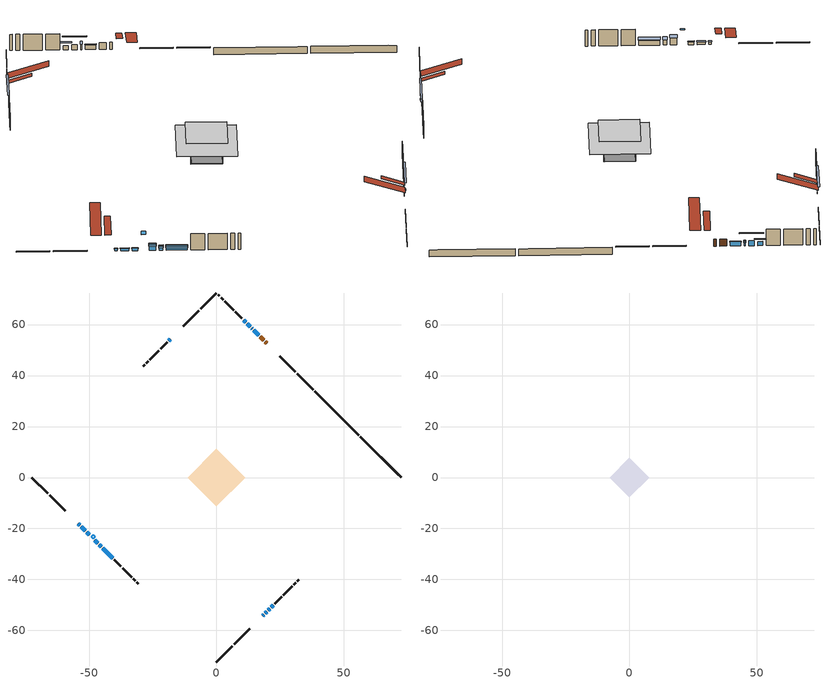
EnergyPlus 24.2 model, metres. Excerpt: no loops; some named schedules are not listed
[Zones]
conditioned space
 floor outside (Floor1 construction): -2.39,0 0,2.39 2.39,0 0,-2.39 z0.61
 floor adiabatic (AdiabaticFloorConstruction): -11.27,0 0,11.27 11.27,0 0,-11.27 z3.05
 floor foundation (Slab1 construction): -5.69,0 0,5.69 5.69,0 0,-5.69 z-1.52
 floor foundation (Slab1 construction 1): -5.92,0 0,5.92 5.92,0 0,-5.92 z-1.52
 wall outside (RimJoist1 construction): 0,-72.37 6.22,-66.15 / -72.37,0 -66.15,-6.22 / 0,72.37 -6.22,66.15 / 37.87,34.5 31.64,40.73 z0.61:0.91
 wall outside (RimJoist2 construction): 6.88,-65.49 13.1,-59.27 / -65.49,-6.88 -59.27,-13.1 / -6.88,65.49 -13.1,59.27 / 30.99,41.38 24.76,47.61 z0.61:0.91
 wall outside (AdiabaticWallConstruction 1): 19.67,52.71 19.21,53.16 / 18.56,53.82 17.26,55.12 z0.61:2.64
 wall outside (AdiabaticWallConstruction): 18.2,-54.17 18.46,-53.91 / 16.6,55.77 14.69,57.68 / 11.5,60.87 10.6,61.77 z0.61:1.83; 19.12,-53.25 19.64,-52.73 z0.61:1.35; -54.17,-18.2 -53.72,-18.65 z0.61:1.25; -53.06,-19.31 -51.55,-20.82 / -50.9,-21.47 -49.87,-22.5 z0.61:1.3; 14.04,58.33 13.86,58.52 / 13.2,59.17 12.16,60.21 z0.61:2.11; 20.3,-52.08 20.8,-51.57 / -18.2,54.17 -18.71,53.67 z0.61:0.92; 21.46,-50.92 22.27,-50.11 z0.61:2.21; -47.72,-24.65 -46.56,-25.82 z0.61:2.64; -45.9,-26.47 -45.25,-27.12 / -44.6,-27.78 -40.72,-31.66 z0.61:2.06
 wall outside (Wall1 construction): 22.92,-49.45 25.52,-46.85 / -40.06,-32.31 -37.46,-34.91 / -19.36,53.01 -21.96,50.41 / 9.95,62.43 7.35,65.02 z0.61:5.49
 wall outside (Wall2 construction): 26.18,-46.2 29.65,-42.73 / -36.81,-35.57 -33.34,-39.04 / -22.62,49.76 -26.09,46.29 / 6.69,65.68 3.22,69.15 z0.61:5.49
 wall outside (Wall3 construction): 30.3,-42.07 31.04,-41.33 / -32.68,-39.69 -31.94,-40.43 / -26.74,45.63 -27.48,44.89 / 2.57,69.81 1.82,70.55 z0.61:5.49
 wall outside (Wall4 construction): 31.7,-40.67 32.21,-40.16 / -31.28,-41.09 -30.77,-41.6 / -28.14,44.23 -28.65,43.72 / 1.17,71.2 0.66,71.72 z0.61:5.49
 wall foundation (FoundationWall1 construction): 56.42,15.95,-1.52 56.42,15.95,0.61 70.78,1.59,0.61 70.78,1.59,0.51 72.37,0,0.51 72.37,0,-1.52
 wall foundation (FoundationWall2 construction): 38.52,33.85,-1.52 38.52,33.85,0.61 54.04,18.33,0.61 54.04,18.33,0.52 55.77,16.61,0.52 55.77,16.61,-1.52
 window (WindowConstruction 11): 18.2,-54.17 18.46,-53.91 z0.61:1.83
 window (WindowConstruction 6): 16.6,55.77 14.69,57.68 z0.61:1.83
 window (WindowConstruction 7): 19.12,-53.25 19.64,-52.73 z0.61:1.35
 window (WindowConstruction 8): -54.17,-18.2 -53.72,-18.65 z0.61:1.24
 window (WindowConstruction 9): -53.06,-19.31 -51.55,-20.82 z0.61:1.3
 window (WindowConstruction 10): -50.9,-21.47 -49.87,-22.5 z0.61:1.3
 window (WindowConstruction 12): 14.04,58.33 13.86,58.52 z0.61:2.11
 window (WindowConstruction): 13.2,59.17 12.16,60.21 z0.61:2.11
 window (WindowConstruction 13): 20.3,-52.07 20.8,-51.57 z0.61:0.91
 window (WindowConstruction 14): -18.2,54.17 -18.7,53.67 z0.61:0.91
 window (WindowConstruction 1): 21.46,-50.92 22.26,-50.11 z0.61:2.21
 window (WindowConstruction 2): -47.72,-24.65 -46.56,-25.82 z0.61:2.64
 window (WindowConstruction 3): -45.9,-26.47 -45.25,-27.12 z0.61:2.06
 window (WindowConstruction 4): -44.6,-27.78 -40.72,-31.66 z0.61:2.06
 window (WindowConstruction 5): 11.5,60.87 10.6,61.77 z0.61:1.83
 door (Door): 19.66,52.71 19.21,53.16 z0.61:2.64
 door (Door 1): 18.56,53.82 17.26,55.12 z0.61:2.64
 ceiling adiabatic (AdiabaticFloorConstruction): 0,-11.27 11.27,0 0,11.27 -11.27,0 z3.05
 roof outside (Roof2 construction): 17.55,-54.83,5.49 13.19,-50.47,7.54 12.05,-51.62,7.54 16.4,-55.97,5.49; -54.83,-17.55,5.49 -50.47,-13.19,7.54 -51.62,-12.05,7.54 -55.97,-16.4,5.49; -17.55,54.83,5.49 -13.19,50.47,7.54 -12.05,51.62,7.54 -16.4,55.97,5.49; 20.32,52.05,5.49 15.97,47.7,7.54 17.12,46.55,7.54 21.47,50.9,5.49
 roof outside (AdiabaticRoofConstruction): -48.38,-23.99,5.49 -47.59,-23.2,5.86 -48.42,-22.36,5.86 -49.22,-23.16,5.49
 skylight (SkylightConstruction): -48.38,-23.99,5.49 -47.59,-23.2,5.86 -48.42,-22.36,5.86 -49.22,-23.16,5.49
attic - vented
 floor to conditioned space (Floor2 construction Reversed): -7.72,0 0,7.72 7.72,0 0,-7.72 z5.49
 roof outside (Roof1 construction): 15.74,-56.63,5.49 8.22,-49.11,9.03 6.24,-51.09,9.03 13.76,-58.61,5.49; -56.63,-15.74,5.49 -49.11,-8.22,9.03 -51.09,-6.24,9.03 -58.61,-13.76,5.49; -15.74,56.63,5.49 -8.22,49.11,9.03 -6.24,51.09,9.03 -13.76,58.61,5.49; 22.13,50.25,5.49 14.61,42.73,9.03 16.59,40.75,9.03 24.11,48.27,5.49
shading: 14.59,57.78 16.71,55.67 17.01,55.97 14.89,58.09 z1.98; 19.75,-52.63 19.01,-53.36 19.32,-53.66 20.05,-52.93 z1.5; -53.62,-18.76 -54.28,-18.1 -54.58,-18.4 -53.92,-19.06 z1.39; -51.45,-20.92 -53.17,-19.2 -53.47,-19.51 -51.75,-21.23 z1.45; -49.77,-22.6 -51,-21.37 -51.31,-21.67 -50.07,-22.91 z1.45; 13.75,58.62 14.14,58.23 15.11,59.2 14.72,59.59 z2.26; 10.43,61.94 14.93,57.45 15.23,57.75 10.74,62.24 z4.55; 24.25,-48.12 16.85,-55.53 17.15,-55.83 24.55,-48.43 z5.79; -22.16,50.22 -14.75,57.62 -15.06,57.92 -22.46,50.52 z5.79; 23.99,-48.38 19.73,-52.64 20.03,-52.95 24.3,-48.68 z4.65; -46.45,-25.92 -47.83,-24.54 -48.91,-25.62 -47.53,-27 z2.79; -45.15,-27.22 -46,-26.37 -47.08,-27.44 -46.22,-28.3 z2.21; -40.61,-31.76 -44.7,-27.67 -45.78,-28.75 -41.69,-32.84 z2.21; 9.96,62.41 12.15,60.23 12.45,60.53 10.26,62.72 z2.74
[Building]
Building 1: Terrain=Suburbs
[Site:Location]
Toronto City Centre_ON: Latitude {deg}=43.63; Longitude {deg}=-79.39; Time Zone {hr}=-5; Elevation {m}=77; Keep Site Location Information=Yes
[Site:GroundTemperature:Shallow]
5.01852, 3.26908, 3.12898, 3.95918, 7.29196, 10.6092, 13.4851, 15.3069, 15.4617, 13.9799, 11.1774, 7.9619
[Site:WaterMainsTemperature]
Calculation Method=Schedule; Temperature Schedule=mains temperature schedule
[Material] Roughness=Rough; Thermal Absorptance=0.9
Name | Thickness {m} | Conductivity {W/m-K} | Density {kg/m3} | Specific Heat {J/kg-K} | Solar Absorptance | Visible Absorptance
asphalt or fiberglass shingles | 0.00635 | 0.162714 | 1121.4 | 1465.45 | 0.4 | 0.4
asphalt or fiberglass shingles 1 | 0.00635 | 0.162714 | 1121.4 | 1465.45 | 0.7 | 0.7
ceiling loosefill ins | 0.338667 | 0.0480833 | 16.02 | 1046.75 | 0.7 | 0.7
ceiling stud and cavity | 0.1397 | 0.216176 | 65.682 | 1177.47 | 0.7 | 0.7
concrete 4.0 in. | 0.1016 | 1.803125 | 2242.8 | 837.4 | 0.7 | 0.7
concrete 8.0 in. | 0.2032 | 1.803125 | 2242.8 | 837.4 | 0.7 | 0.7
door material | 0.04445 | 0.053851 | 512.64 | 1214.23 | 0.7 | 0.7
exterior vertical ins | 0.0451399 | 0.029427 | 32.04 | 1214.23 | 0.7 | 0.7
exterior vertical ins 1 | 0.00139739 | 0.029427 | 32.04 | 1214.23 | 0.7 | 0.7
floor covering | 0.0127 | 0.0433444 | 54.468 | 1339.84 | 0.6 | 0.6
floor rigid ins; rim joist rigid ins | 0.051816 | 0.029427 | 32.04 | 1214.23 | 0.7 | 0.7
floor rigid ins 1; roof rigid ins 1; wall rigid ins | 0.512978 | 0.029427 | 32.04 | 1214.23 | 0.7 | 0.7
floor stud and cavity | 0.1397 | 0.2272 | 92.3553 | 1139.71 | 0.7 | 0.7
floor stud and cavity 1 | 0.1397 | 1.75129 | 37.0049 | 1207.88 | 0.7 | 0.7
furniture material conditioned space 1 | 0.1524 | 0.115458 | 640.8 | 1214.23 | 0.6 | 0.6
gypsum board | 0.0127 | 0.160291 | 801 | 837.4 | 0.6 | 0.6
gypsum board 1 | 0.0127 | 0.160291 | 801 | 837.4 | 0.7 | 0.7
osb sheathing 0.5 in. | 0.0127 | 0.115458 | 512.64 | 1214.23 | 0.7 | 0.7
osb sheathing 0.75 in. | 0.01905 | 0.115458 | 512.64 | 1214.23 | 0.7 | 0.7
osb sheathing 2.0 in. | 0.0508 | 0.115458 | 512.64 | 1214.23 | 0.7 | 0.7
rim joist stud and cavity | 0.0508 | 0.0379815 | 125.044 | 1163.47 | 0.6 | 0.6
rim joist stud and cavity 1 | 0.0508 | 0.305033 | 125.044 | 1163.47 | 0.6 | 0.6
roof rigid ins | 0.103632 | 0.029427 | 32.04 | 1214.23 | 0.7 | 0.7
roof stud and cavity | 0.2032 | 0.254306 | 78.34581 | 1123.46 | 0.7 | 0.7
roof stud and cavity 1 | 0.18415 | 1.78685 | 37.0049 | 1207.88 | 0.6 | 0.6
wall stud and cavity | 0.1397 | 0.0820459 | 139.0536 | 1170.24 | 0.7 | 0.7
wall stud and cavity 1 | 0.1397 | 0.085864 | 139.0536 | 1170.24 | 0.7 | 0.7
wall stud and cavity 2 | 0.1397 | 0.159101 | 139.0536 | 1170.24 | 0.7 | 0.7
wall stud and cavity 3 | 0.0889 | 0.380278 | 52.3479 | 1209.89 | 0.7 | 0.7
wall stud and cavity 4 | 0.0889 | 0.391764 | 83.0341 | 1211.67 | 0.7 | 0.7
wood siding | 0.0254 | 0.102417 | 544.68 | 1172.36 | 0.4 | 0.4
wood siding 1; wood siding 2; wood siding 3 | 0.0254 | 0.102417 | 544.68 | 1172.36 | 0.7 | 0.7
[WindowMaterial:SimpleGlazingSystem]
Name | U-Factor {W/m2-K} | Solar Heat Gain Coefficient
SkylightMaterial | 8.11328 | 0.8216
WindowMaterial | 2.10086 | 0.59
WindowMaterial 1 | 2.91168 | 0.67
WindowMaterial 10 | 2.36829 | 0.49
WindowMaterial 11 | 4.701384 | 0.64
WindowMaterial 12 | 7.07706 | 0.43
WindowMaterial 13 | 6.76136 | 0.45
WindowMaterial 2 | 2.234293 | 0.55
WindowMaterial 3 | 2.450057 | 0.46
WindowMaterial 4 | 1.96118 | 0.65
WindowMaterial 5 | 2.15934 | 0.57
WindowMaterial 6 | 2.14969 | 0.57
WindowMaterial 7 | 5.50596 | 0.55
WindowMaterial 8 | 2.64027 | 0.39
WindowMaterial 9 | 2.44154 | 0.46
[Construction]
AdiabaticFloorConstruction: floor stud and cavity 1, floor rigid ins 1, osb sheathing 0.75 in., floor covering
AdiabaticRoofConstruction: asphalt or fiberglass shingles 1, roof rigid ins 1, osb sheathing 0.75 in., roof stud and cavity 1
AdiabaticWallConstruction: wood siding 2, wall rigid ins, wall stud and cavity 3, gypsum board
AdiabaticWallConstruction 1: wood siding 3, wall rigid ins, wall stud and cavity 3, gypsum board
Door; Door 1: door material
Floor1 construction: floor stud and cavity, floor rigid ins, osb sheathing 0.75 in., floor covering
Floor2 construction Reversed: gypsum board, ceiling stud and cavity, ceiling loosefill ins
FoundationWall1 construction; FoundationWall2 construction: concrete 8.0 in., gypsum board 1
furniture construction conditioned space 1: furniture material conditioned space 1
PartitionWallConstruction: gypsum board, wall stud and cavity 4, gypsum board
RimJoist1 construction: wood siding 1, osb sheathing 2.0 in., rim joist stud and cavity
RimJoist2 construction: wood siding 1, rim joist rigid ins, osb sheathing 2.0 in., rim joist stud and cavity 1
Roof1 construction: asphalt or fiberglass shingles
Roof2 construction: asphalt or fiberglass shingles, roof rigid ins, osb sheathing 0.75 in., roof stud and cavity, gypsum board
SkylightConstruction: SkylightMaterial
Slab1 construction; Slab1 construction 1: concrete 4.0 in.
Wall1 construction; Wall2 construction: wood siding, osb sheathing 0.5 in., wall stud and cavity, gypsum board
Wall3 construction: wood siding, osb sheathing 0.5 in., wall stud and cavity 1, gypsum board
Wall4 construction: wood siding, osb sheathing 0.5 in., wall stud and cavity 2, gypsum board
WindowConstruction: WindowMaterial
WindowConstruction 1: WindowMaterial 1
WindowConstruction 10: WindowMaterial 10
WindowConstruction 11: WindowMaterial 11
WindowConstruction 12: WindowMaterial 12
WindowConstruction 13; WindowConstruction 14: WindowMaterial 13
WindowConstruction 2: WindowMaterial 2
WindowConstruction 3: WindowMaterial 3
WindowConstruction 4: WindowMaterial 4
WindowConstruction 5: WindowMaterial 5
WindowConstruction 6: WindowMaterial 6
WindowConstruction 7: WindowMaterial 7
WindowConstruction 8: WindowMaterial 8
WindowConstruction 9: WindowMaterial 9
[Zone] Multiplier=1; Part of Total Floor Area=Yes
Name | Volume {m3}
attic - vented | 68.5817
conditioned space | 960.2
[Space]
Name | Zone | Volume {m3}
attic - vented 1 | attic - vented | 68.5817
conditioned space 1 | conditioned space | 960.2
[ZoneInfiltration:EffectiveLeakageArea]
infil attic - vented 1: Zone or Space=attic - vented 1; Schedule=Always On Discrete; Effective Air Leakage Area {cm2}=5018.53; Stack Coefficient=0.000246481; Wind Coefficient=1.06075e-05
[ZoneMixing]
whole house fan mix: Zone or Space=attic - vented; Schedule=Always On Continuous; Design Flow Rate Calculation Method=Flow/Zone; Design Flow Rate {m3/s}=0; Source Zone or Space=conditioned space
[SurfaceProperty:ExposedFoundationPerimeter] Exposed Perimeter Calculation Method=TotalExposedPerimeter
Name | Total Exposed Perimeter {m}
Slab1 | 22.555
Slab1 1 | 24.384
[InternalMass] Zone or ZoneList=conditioned space; Space or SpaceList=conditioned space 1
Name | Construction | Surface Area {m2}
furniture mass conditioned space 1 | furniture construction conditioned space 1 | 160.152
partition wall mass | PartitionWallConstruction | 400.38
[Lights]
interior lighting: Zone or ZoneList or Space or SpaceList=conditioned space 1; Schedule=interior lighting schedule; Design Level Calculation Method=LightingLevel; Lighting Level {W}=343.2; Return Air Fraction=0; Fraction Radiant=0.6; Fraction Visible=0.2; Fraction Replaceable=1
[People]
occupants: Zone or ZoneList or Space or SpaceList=conditioned space 1; Number of People Schedule=occupants schedule; Number of People Calculation Method=People; Number of People=3; Fraction Radiant=0.314171; Sensible Heat Fraction=0.56303; Activity Level Schedule=occupants activity schedule; Carbon Dioxide Generation Rate {m3/s-W}=0; Enable ASHRAE 55 Comfort Warnings=No; Mean Radiant Temperature Calculation Type=EnclosureAveraged
[ElectricEquipment] Zone or ZoneList or Space or SpaceList=conditioned space 1; Design Level Calculation Method=EquipmentLevel
Name | Schedule | Design Level {W} | Fraction Latent | Fraction Radiant | Fraction Lost
clothes dryer | clothes dryer schedule | 140.772 | 0.015 | 0.081 | 0.85
clothes washer | clothes washer schedule | 32.1985 | 0.03 | 0.162 | 0.7
cooking range | cooking range schedule | 215.147 | 0.08 | 0.432 | 0.2
dishwasher | dishwasher schedule | 66.8632 | 0.3 | 0.18 | 0.4
fridge | fridge schedule | 72.9452 | 0 | 0.6 | 0
mech vent bath fan 0 | mech vent bath fan 0 schedule | 50.2 | 0 | 0 | 1
mech vent bath fan 1 | mech vent bath fan 1 schedule | 50.2 | 0 | 0 | 1
mech vent house fan | mech vent house fan schedule | 0 | 0 | 0 | 1
mech vent house fan cfis | mech vent house fan cfis schedule | 0 | 0 | 0 | 0
mech vent range fan 0 | mech vent range fan 0 schedule | 57 | 0 | 0 | 1
misc plug loads | misc plug loads schedule | 494.7 | 0.045 | 0.513 | 0.1
whole house fan | Always On Discrete | 0 | 0 | 0 | 1
[OtherEquipment] Zone or ZoneList or Space or SpaceList=conditioned space 1; Design Level Calculation Method=EquipmentLevel
Name | Fuel Type | Schedule | Design Level {W} | Fraction Latent | Fraction Radiant | Fraction Lost
clothes dryer 1 | Electricity | clothes dryer schedule | 0 | 0.015 | 0.081 | 0.85
cooking range 1 | Electricity | cooking range schedule | 0 | 0.08 | 0.432 | 0.2
general water use latent | None | general water use schedule | 62.594 | 1 | 0 | 0
general water use sensible | None | general water use schedule | -61.6891 | 0 | 0.6 | 0
mech vent house fan latent load | None | Always On Discrete | 0 | 1 | 0 | 0
mech vent house fan sensible load | None | Always On Discrete | 0 | 0 | 0 | 0
water heater energy adjustment1 | NaturalGas | Always On Discrete | 0.01 | 0 | 0 | 1
[ZoneInfiltration:DesignFlowRate] Zone or ZoneList or Space or SpaceList=conditioned space 1; Schedule=Always On Discrete; Design Flow Rate Calculation Method=Flow/Zone; Design Flow Rate {m3/s}=0
infil flow; natural vent flow; whole house fan flow
[Foundation:Kiva] Initial Indoor Air Temperature {C}=18; Wall Height Above Grade {m}=0.609996; Wall Depth Below Slab {m}=0.2032; Custom Block Depth 1 {m}=2.13; Custom Block X Position 1 {m}=0.2159; Custom Block Z Position 1 {m}=0
Name | Custom Block Material Name 1
Foundation Kiva 1 | exterior vertical ins
Foundation Kiva 2 | exterior vertical ins 1
[Foundation:Kiva:Settings]
Soil Conductivity {W/m-K}=0.849921; Soil Density {kg/m3}=1842.3; Soil Specific Heat {J/kg-K}=418.7; Ground Solar Absorptivity=0.9; Ground Thermal Absorptivity=0.9; Ground Surface Roughness {m}=0.03; Far-Field Width {m}=40; Deep-Ground Boundary Condition=ZeroFlux; Deep-Ground Depth {m}=40; Minimum Cell Dimension {m}=0.2; Maximum Cell Growth Coefficient=3; Simulation Timestep=Timestep
[Exterior:Lights]
exterior lighting: Schedule=exterior lighting schedule; Design Level {W}=75.6
[Schedule:Constant]
Name | Hourly Value
Always On Continuous; mech vent house fan schedule; mech vent house fan cfis schedule; Always On Discrete | 1
occupants activity schedule | 117.228
fridge schedule | 0
[Schedule:Week:Daily]
interior lighting schedule Week Rule - Jan1-Jan27: interior lighting schedule day, interior lighting schedule day, interior lighting schedule day, interior lighting schedule day, interior lighting schedule day, interior lighting schedule day, interior lighting schedule day, interior lighting schedule default day, interior lighting schedule default day, interior lighting schedule default day, interior lighting schedule default day, interior lighting schedule default day
interior lighting schedule Week Rule - Jan28-Feb3: interior lighting schedule day, interior lighting schedule day, interior lighting schedule day, interior lighting schedule day, interior lighting schedule day 1, interior lighting schedule day 1, interior lighting schedule day 1, interior lighting schedule default day, interior lighting schedule default day, interior lighting schedule default day, interior lighting schedule default day, interior lighting schedule default day
interior lighting schedule Week Rule - Feb4-Feb24: interior lighting schedule day 1, interior lighting schedule day 1, interior lighting schedule day 1, interior lighting schedule day 1, interior lighting schedule day 1, interior lighting schedule day 1, interior lighting schedule day 1, interior lighting schedule default day, interior lighting schedule default day, interior lighting schedule default day, interior lighting schedule default day, interior lighting schedule default day
interior lighting schedule Week Rule - Feb25-Mar3: interior lighting schedule day 1, interior lighting schedule day 1, interior lighting schedule day 1, interior lighting schedule day 1, interior lighting schedule day 2, interior lighting schedule day 2, interior lighting schedule day 2, interior lighting schedule default day, interior lighting schedule default day, interior lighting schedule default day, interior lighting schedule default day, interior lighting schedule default day
interior lighting schedule Week Rule - Mar4-Mar31: interior lighting schedule day 2, interior lighting schedule day 2, interior lighting schedule day 2, interior lighting schedule day 2, interior lighting schedule day 2, interior lighting schedule day 2, interior lighting schedule day 2, interior lighting schedule default day, interior lighting schedule default day, interior lighting schedule default day, interior lighting schedule default day, interior lighting schedule default day
interior lighting schedule Week Rule - Apr1-Apr28: interior lighting schedule day 3, interior lighting schedule day 3, interior lighting schedule day 3, interior lighting schedule day 3, interior lighting schedule day 3, interior lighting schedule day 3, interior lighting schedule day 3, interior lighting schedule default day, interior lighting schedule default day, interior lighting schedule default day, interior lighting schedule default day, interior lighting schedule default day
interior lighting schedule Week Rule - Apr29-May5: interior lighting schedule day 3, interior lighting schedule day 3, interior lighting schedule day 4, interior lighting schedule day 4, interior lighting schedule day 4, interior lighting schedule day 4, interior lighting schedule day 4, interior lighting schedule default day, interior lighting schedule default day, interior lighting schedule default day, interior lighting schedule default day, interior lighting schedule default day
interior lighting schedule Week Rule - May6-May26: interior lighting schedule day 4, interior lighting schedule day 4, interior lighting schedule day 4, interior lighting schedule day 4, interior lighting schedule day 4, interior lighting schedule day 4, interior lighting schedule day 4, interior lighting schedule default day, interior lighting schedule default day, interior lighting schedule default day, interior lighting schedule default day, interior lighting schedule default day
interior lighting schedule Week Rule - May27-Jun2: interior lighting schedule day 4, interior lighting schedule day 4, interior lighting schedule day 4, interior lighting schedule day 4, interior lighting schedule day 4, interior lighting schedule day 5, interior lighting schedule day 5, interior lighting schedule default day, interior lighting schedule default day, interior lighting schedule default day, interior lighting schedule default day, interior lighting schedule default day
interior lighting schedule Week Rule - Jun3-Jun30: interior lighting schedule day 5, interior lighting schedule day 5, interior lighting schedule day 5, interior lighting schedule day 5, interior lighting schedule day 5, interior lighting schedule day 5, interior lighting schedule day 5, interior lighting schedule default day, interior lighting schedule default day, interior lighting schedule default day, interior lighting schedule default day, interior lighting schedule default day
interior lighting schedule Week Rule - Jul1-Jul28: interior lighting schedule day 6, interior lighting schedule day 6, interior lighting schedule day 6, interior lighting schedule day 6, interior lighting schedule day 6, interior lighting schedule day 6, interior lighting schedule day 6, interior lighting schedule default day, interior lighting schedule default day, interior lighting schedule default day, interior lighting schedule default day, interior lighting schedule default day
interior lighting schedule Week Rule - Jul29-Aug4: interior lighting schedule day 6, interior lighting schedule day 6, interior lighting schedule day 6, interior lighting schedule day 7, interior lighting schedule day 7, interior lighting schedule day 7, interior lighting schedule day 7, interior lighting schedule default day, interior lighting schedule default day, interior lighting schedule default day, interior lighting schedule default day, interior lighting schedule default day
interior lighting schedule Week Rule - Aug5-Aug25: interior lighting schedule day 7, interior lighting schedule day 7, interior lighting schedule day 7, interior lighting schedule day 7, interior lighting schedule day 7, interior lighting schedule day 7, interior lighting schedule day 7, interior lighting schedule default day, interior lighting schedule default day, interior lighting schedule default day, interior lighting schedule default day, interior lighting schedule default day
interior lighting schedule Week Rule - Aug26-Sep1: interior lighting schedule day 7, interior lighting schedule day 7, interior lighting schedule day 7, interior lighting schedule day 7, interior lighting schedule day 7, interior lighting schedule day 7, interior lighting schedule day 8, interior lighting schedule default day, interior lighting schedule default day, interior lighting schedule default day, interior lighting schedule default day, interior lighting schedule default day
interior lighting schedule Week Rule - Sep2-Sep29: interior lighting schedule day 8, interior lighting schedule day 8, interior lighting schedule day 8, interior lighting schedule day 8, interior lighting schedule day 8, interior lighting schedule day 8, interior lighting schedule day 8, interior lighting schedule default day, interior lighting schedule default day, interior lighting schedule default day, interior lighting schedule default day, interior lighting schedule default day
interior lighting schedule Week Rule - Sep30-Oct6: interior lighting schedule day 8, interior lighting schedule day 9, interior lighting schedule day 9, interior lighting schedule day 9, interior lighting schedule day 9, interior lighting schedule day 9, interior lighting schedule day 9, interior lighting schedule default day, interior lighting schedule default day, interior lighting schedule default day, interior lighting schedule default day, interior lighting schedule default day
interior lighting schedule Week Rule - Oct7-Oct27: interior lighting schedule day 9, interior lighting schedule day 9, interior lighting schedule day 9, interior lighting schedule day 9, interior lighting schedule day 9, interior lighting schedule day 9, interior lighting schedule day 9, interior lighting schedule default day, interior lighting schedule default day, interior lighting schedule default day, interior lighting schedule default day, interior lighting schedule default day
interior lighting schedule Week Rule - Oct28-Nov3: interior lighting schedule day 9, interior lighting schedule day 9, interior lighting schedule day 9, interior lighting schedule day 9, interior lighting schedule day 10, interior lighting schedule day 10, interior lighting schedule day 10, interior lighting schedule default day, interior lighting schedule default day, interior lighting schedule default day, interior lighting schedule default day, interior lighting schedule default day
interior lighting schedule Week Rule - Nov4-Nov24: interior lighting schedule day 10, interior lighting schedule day 10, interior lighting schedule day 10, interior lighting schedule day 10, interior lighting schedule day 10, interior lighting schedule day 10, interior lighting schedule day 10, interior lighting schedule default day, interior lighting schedule default day, interior lighting schedule default day, interior lighting schedule default day, interior lighting schedule default day
interior lighting schedule Week Rule - Nov25-Dec1: interior lighting schedule day 10, interior lighting schedule day 10, interior lighting schedule day 10, interior lighting schedule day 10, interior lighting schedule day 10, interior lighting schedule day 10, interior lighting schedule day 11, interior lighting schedule default day, interior lighting schedule default day, interior lighting schedule default day, interior lighting schedule default day, interior lighting schedule default day
interior lighting schedule Week Rule - Dec2-Dec31: interior lighting schedule day 11, interior lighting schedule day 11, interior lighting schedule day 11, interior lighting schedule day 11, interior lighting schedule day 11, interior lighting schedule day 11, interior lighting schedule day 11, interior lighting schedule default day, interior lighting schedule default day, interior lighting schedule default day, interior lighting schedule default day, interior lighting schedule default day
occupants schedule Week Rule - Jan1-Dec31: occupants schedule day, occupants schedule day, occupants schedule day, occupants schedule day, occupants schedule day, occupants schedule day, occupants schedule day, occupants schedule default day, occupants schedule default day, occupants schedule default day, occupants schedule default day, occupants schedule default day
clothes dryer schedule Week Rule - Jan1-Dec31: clothes dryer schedule day, clothes dryer schedule day, clothes dryer schedule day, clothes dryer schedule day, clothes dryer schedule day, clothes dryer schedule day, clothes dryer schedule day, clothes dryer schedule default day, clothes dryer schedule default day, clothes dryer schedule default day, clothes dryer schedule default day, clothes dryer schedule default day
clothes washer schedule Week Rule - Jan1-Dec31: clothes washer schedule day, clothes washer schedule day, clothes washer schedule day, clothes washer schedule day, clothes washer schedule day, clothes washer schedule day, clothes washer schedule day, clothes washer schedule default day, clothes washer schedule default day, clothes washer schedule default day, clothes washer schedule default day, clothes washer schedule default day
cooking range schedule Week Rule - Jan1-Dec31: cooking range schedule day, cooking range schedule day, cooking range schedule day, cooking range schedule day, cooking range schedule day, cooking range schedule day, cooking range schedule day, cooking range schedule default day, cooking range schedule default day, cooking range schedule default day, cooking range schedule default day, cooking range schedule default day
dishwasher schedule Week Rule - Jan1-Dec31: dishwasher schedule day, dishwasher schedule day, dishwasher schedule day, dishwasher schedule day, dishwasher schedule day, dishwasher schedule day, dishwasher schedule day, dishwasher schedule default day, dishwasher schedule default day, dishwasher schedule default day, dishwasher schedule default day, dishwasher schedule default day
mech vent bath fan 0 schedule Week Rule - Jan1-Dec31: mech vent bath fan 0 schedule day, mech vent bath fan 0 schedule day, mech vent bath fan 0 schedule day, mech vent bath fan 0 schedule day, mech vent bath fan 0 schedule day, mech vent bath fan 0 schedule day, mech vent bath fan 0 schedule day, mech vent bath fan 0 schedule default day, mech vent bath fan 0 schedule default day, mech vent bath fan 0 schedule default day, mech vent bath fan 0 schedule default day, mech vent bath fan 0 schedule default day
mech vent bath fan 1 schedule Week Rule - Jan1-Dec31: mech vent bath fan 1 schedule day, mech vent bath fan 1 schedule day, mech vent bath fan 1 schedule day, mech vent bath fan 1 schedule day, mech vent bath fan 1 schedule day, mech vent bath fan 1 schedule day, mech vent bath fan 1 schedule day, mech vent bath fan 1 schedule default day, mech vent bath fan 1 schedule default day, mech vent bath fan 1 schedule default day, mech vent bath fan 1 schedule default day, mech vent bath fan 1 schedule default day
mech vent range fan 0 schedule Week Rule - Jan1-Dec31: mech vent range fan 0 schedule day, mech vent range fan 0 schedule day, mech vent range fan 0 schedule day, mech vent range fan 0 schedule day, mech vent range fan 0 schedule day, mech vent range fan 0 schedule day, mech vent range fan 0 schedule day, mech vent range fan 0 schedule default day, mech vent range fan 0 schedule default day, mech vent range fan 0 schedule default day, mech vent range fan 0 schedule default day, mech vent range fan 0 schedule default day
misc plug loads schedule Week Rule - Jan1-Dec31: misc plug loads schedule day, misc plug loads schedule day, misc plug loads schedule day, misc plug loads schedule day, misc plug loads schedule day, misc plug loads schedule day, misc plug loads schedule day, misc plug loads schedule default day, misc plug loads schedule default day, misc plug loads schedule default day, misc plug loads schedule default day, misc plug loads schedule default day
general water use schedule Week Rule - Jan1-Dec31: general water use schedule day, general water use schedule day, general water use schedule day, general water use schedule day, general water use schedule day, general water use schedule day, general water use schedule day, general water use schedule default day, general water use schedule default day, general water use schedule default day, general water use schedule default day, general water use schedule default day
exterior lighting schedule Week Rule - Jan1-Jan27: exterior lighting schedule day, exterior lighting schedule day, exterior lighting schedule day, exterior lighting schedule day, exterior lighting schedule day, exterior lighting schedule day, exterior lighting schedule day, exterior lighting schedule default day, exterior lighting schedule default day, exterior lighting schedule default day, exterior lighting schedule default day, exterior lighting schedule default day
exterior lighting schedule Week Rule - Jan28-Feb3: exterior lighting schedule day, exterior lighting schedule day, exterior lighting schedule day, exterior lighting schedule day, exterior lighting schedule day 1, exterior lighting schedule day 1, exterior lighting schedule day 1, exterior lighting schedule default day, exterior lighting schedule default day, exterior lighting schedule default day, exterior lighting schedule default day, exterior lighting schedule default day
exterior lighting schedule Week Rule - Feb4-Feb24: exterior lighting schedule day 1, exterior lighting schedule day 1, exterior lighting schedule day 1, exterior lighting schedule day 1, exterior lighting schedule day 1, exterior lighting schedule day 1, exterior lighting schedule day 1, exterior lighting schedule default day, exterior lighting schedule default day, exterior lighting schedule default day, exterior lighting schedule default day, exterior lighting schedule default day
exterior lighting schedule Week Rule - Feb25-Mar3: exterior lighting schedule day 1, exterior lighting schedule day 1, exterior lighting schedule day 1, exterior lighting schedule day 1, exterior lighting schedule day 2, exterior lighting schedule day 2, exterior lighting schedule day 2, exterior lighting schedule default day, exterior lighting schedule default day, exterior lighting schedule default day, exterior lighting schedule default day, exterior lighting schedule default day
exterior lighting schedule Week Rule - Mar4-Mar31: exterior lighting schedule day 2, exterior lighting schedule day 2, exterior lighting schedule day 2, exterior lighting schedule day 2, exterior lighting schedule day 2, exterior lighting schedule day 2, exterior lighting schedule day 2, exterior lighting schedule default day, exterior lighting schedule default day, exterior lighting schedule default day, exterior lighting schedule default day, exterior lighting schedule default day
[Schedule:Year]
interior lighting schedule: interior lighting schedule Week Rule - Jan1-Jan27, 1, 1, 1, 27, interior lighting schedule Week Rule - Jan28-Feb3, 1, 28, 2, 3, interior lighting schedule Week Rule - Feb4-Feb24, 2, 4, 2, 24, interior lighting schedule Week Rule - Feb25-Mar3, 2, 25, 3, 3, interior lighting schedule Week Rule - Mar4-Mar31, 3, 4, 3, 31, interior lighting schedule Week Rule - Apr1-Apr28, 4, 1, 4, 28, interior lighting schedule Week Rule - Apr29-May5, 4, 29, 5, 5, interior lighting schedule Week Rule - May6-May26, 5, 6, 5, 26, interior lighting schedule Week Rule - May27-Jun2, 5, 27, 6, 2, interior lighting schedule Week Rule - Jun3-Jun30, 6, 3, 6, 30, interior lighting schedule Week Rule - Jul1-Jul28, 7, 1, 7, 28, interior lighting schedule Week Rule - Jul29-Aug4, 7, 29, 8, 4, interior lighting schedule Week Rule - Aug5-Aug25, 8, 5, 8, 25, interior lighting schedule Week Rule - Aug26-Sep1, 8, 26, 9, 1, interior lighting schedule Week Rule - Sep2-Sep29, 9, 2, 9, 29, interior lighting schedule Week Rule - Sep30-Oct6, 9, 30, 10, 6, interior lighting schedule Week Rule - Oct7-Oct27, 10, 7, 10, 27, interior lighting schedule Week Rule - Oct28-Nov3, 10, 28, 11, 3, interior lighting schedule Week Rule - Nov4-Nov24, 11, 4, 11, 24, interior lighting schedule Week Rule - Nov25-Dec1, 11, 25, 12, 1, interior lighting schedule Week Rule - Dec2-Dec31, 12, 2, 12, 31
occupants schedule: occupants schedule Week Rule - Jan1-Dec31, 1, 1, 12, 31
clothes dryer schedule: clothes dryer schedule Week Rule - Jan1-Dec31, 1, 1, 12, 31
clothes washer schedule: clothes washer schedule Week Rule - Jan1-Dec31, 1, 1, 12, 31
cooking range schedule: cooking range schedule Week Rule - Jan1-Dec31, 1, 1, 12, 31
dishwasher schedule: dishwasher schedule Week Rule - Jan1-Dec31, 1, 1, 12, 31
mech vent bath fan 0 schedule: mech vent bath fan 0 schedule Week Rule - Jan1-Dec31, 1, 1, 12, 31
mech vent bath fan 1 schedule: mech vent bath fan 1 schedule Week Rule - Jan1-Dec31, 1, 1, 12, 31
mech vent range fan 0 schedule: mech vent range fan 0 schedule Week Rule - Jan1-Dec31, 1, 1, 12, 31
misc plug loads schedule: misc plug loads schedule Week Rule - Jan1-Dec31, 1, 1, 12, 31
general water use schedule: general water use schedule Week Rule - Jan1-Dec31, 1, 1, 12, 31
exterior lighting schedule: exterior lighting schedule Week Rule - Jan1-Jan27, 1, 1, 1, 27, exterior lighting schedule Week Rule - Jan28-Feb3, 1, 28, 2, 3, exterior lighting schedule Week Rule - Feb4-Feb24, 2, 4, 2, 24, exterior lighting schedule Week Rule - Feb25-Mar3, 2, 25, 3, 3, exterior lighting schedule Week Rule - Mar4-Mar31, 3, 4, 3, 31, exterior lighting schedule Week Rule - Apr1-Apr28, 4, 1, 4, 28, exterior lighting schedule Week Rule - Apr29-May5, 4, 29, 5, 5, exterior lighting schedule Week Rule - May6-May26, 5, 6, 5, 26, exterior lighting schedule Week Rule - May27-Jun2, 5, 27, 6, 2, exterior lighting schedule Week Rule - Jun3-Jun30, 6, 3, 6, 30, exterior lighting schedule Week Rule - Jul1-Jul28, 7, 1, 7, 28, exterior lighting schedule Week Rule - Jul29-Aug4, 7, 29, 8, 4, exterior lighting schedule Week Rule - Aug5-Aug25, 8, 5, 8, 25, exterior lighting schedule Week Rule - Aug26-Sep1, 8, 26, 9, 1, exterior lighting schedule Week Rule - Sep2-Sep29, 9, 2, 9, 29, exterior lighting schedule Week Rule - Sep30-Oct6, 9, 30, 10, 6, exterior lighting schedule Week Rule - Oct7-Oct27, 10, 7, 10, 27, exterior lighting schedule Week Rule - Oct28-Nov3, 10, 28, 11, 3, exterior lighting schedule Week Rule - Nov4-Nov24, 11, 4, 11, 24, exterior lighting schedule Week Rule - Nov25-Dec1, 11, 25, 12, 1, exterior lighting schedule Week Rule - Dec2-Dec31, 12, 2, 12, 31
[Schedule:Compact]
mains temperature schedule: Through: 01/01, For: AllDays, Until: 24:00, 8.80333, Through: 01/02, For: AllDays, Until: 24:00, 8.74333, Through: 01/03, For: AllDays, Until: 24:00, 8.68389, Through: 01/04, For: AllDays, Until: 24:00, 8.62611, Through: 01/05, For: AllDays, Until: 24:00, 8.56944, Through: 01/06, For: AllDays, Until: 24:00, 8.51389, Through: 01/07, For: AllDays, Until: 24:00, 8.45944, Through: 01/08, For: AllDays, Until: 24:00, 8.40611, Through: 01/09, For: AllDays, Until: 24:00, 8.35389, Through: 01/10, For: AllDays, Until: 24:00, 8.30278, Through: 01/11, For: AllDays, Until: 24:00, 8.25333, Through: 01/12, For: AllDays, Until: 24:00, 8.205, Through: 01/13, For: AllDays, Until: 24:00, 8.15778, Through: 01/14, For: AllDays, Until: 24:00, 8.11222, Through: 01/15, For: AllDays, Until: 24:00, 8.06778, Through: 01/16, For: AllDays, Until: 24:00, 8.02444, Through: 01/17, For: AllDays, Until: 24:00, 7.98222, Through: 01/18, For: AllDays, Until: 24:00, 7.94167, Through: 01/19, For: AllDays, Until: 24:00, 7.90222, Through: 01/20, For: AllDays, Until: 24:00, 7.86444, Through: 01/21, For: AllDays, Until: 24:00, 7.82778, Through: 01/22, For: AllDays, Until: 24:00, 7.79278, Through: 01/23, For: AllDays, Until: 24:00, 7.75889, Through: 01/24, For: AllDays, Until: 24:00, 7.72667, Through: 01/25, For: AllDays, Until: 24:00, 7.69556, Through: 01/26, For: AllDays, Until: 24:00, 7.66611, Through: 01/27, For: AllDays, Until: 24:00, 7.63778, Through: 01/28, For: AllDays, Until: 24:00, 7.61111, Through: 01/29, For: AllDays, Until: 24:00, 7.58556, Through: 01/30, For: AllDays, Until: 24:00, 7.56167, Through: 01/31, For: AllDays, Until: 24:00, 7.53944, Through: 02/01, For: AllDays, Until: 24:00, 7.51833, Through: 02/02, For: AllDays, Until: 24:00, 7.49889, Through: 02/03, For: AllDays, Until: 24:00, 7.48111, Through: 02/04, For: AllDays, Until: 24:00, 7.46444, Through: 02/05, For: AllDays, Until: 24:00, 7.44944, Through: 02/06, For: AllDays, Until: 24:00, 7.43556, Through: 02/07, For: AllDays, Until: 24:00, 7.42333, Through: 02/08, For: AllDays, Until: 24:00, 7.41278, Through: 02/09, For: AllDays, Until: 24:00, 7.40389, Through: 02/10, For: AllDays, Until: 24:00, 7.39611, Through: 02/11, For: AllDays, Until: 24:00, 7.39, Through: 02/12, For: AllDays, Until: 24:00, 7.38556, Through: 02/13, For: AllDays, Until: 24:00, 7.38222, Through: 02/14, For: AllDays, Until: 24:00, 7.38056, Through: 02/15, For: AllDays, Until: 24:00, 7.38056, Through: 02/16, For: AllDays, Until: 24:00, 7.38222, Through: 02/17, For: AllDays, Until: 24:00, 7.385, Through: 02/18, For: AllDays, Until: 24:00, 7.38944, Through: 02/19, For: AllDays, Until: 24:00, 7.395, Through: 02/20, For: AllDays, Until: 24:00, 7.40278, Through: 02/21, For: AllDays, Until: 24:00, 7.41167, Through: 02/22, For: AllDays, Until: 24:00, 7.42222, Through: 02/23, For: AllDays, Until: 24:00, 7.43389, Through: 02/24, For: AllDays, Until: 24:00, 7.44722, Through: 02/25, For: AllDays, Until: 24:00, 7.46222, Through: 02/26, For: AllDays, Until: 24:00, 7.47833, Through: 02/27, For: AllDays, Until: 24:00, 7.49611, Through: 02/28, For: AllDays, Until: 24:00, 7.51556, Through: 03/01, For: AllDays, Until: 24:00, 7.53667, Through: 03/02, For: AllDays, Until: 24:00, 7.55889, Through: 03/03, For: AllDays, Until: 24:00, 7.58222, Through: 03/04, For: AllDays, Until: 24:00, 7.60722, Through: 03/05, For: AllDays, Until: 24:00, 7.63389, Through: 03/06, For: AllDays, Until: 24:00, 7.66222, Through: 03/07, For: AllDays, Until: 24:00, 7.69111, Through: 03/08, For: AllDays, Until: 24:00, 7.72222, Through: 03/09, For: AllDays, Until: 24:00, 7.75444, Through: 03/10, For: AllDays, Until: 24:00, 7.78778, Through: 03/11, For: AllDays, Until: 24:00, 7.82278, Through: 03/12, For: AllDays, Until: 24:00, 7.85944, Through: 03/13, For: AllDays, Until: 24:00, 7.89722, Through: 03/14, For: AllDays, Until: 24:00, 7.93611, Through: 03/15, For: AllDays, Until: 24:00, 7.97667, Through: 03/16, For: AllDays, Until: 24:00, 8.01833, Through: 03/17, For: AllDays, Until: 24:00, 8.06167, Through: 03/18, For: AllDays, Until: 24:00, 8.10611, Through: 03/19, For: AllDays, Until: 24:00, 8.15167, Through: 03/20, For: AllDays, Until: 24:00, 8.19833, Through: 03/21, For: AllDays, Until: 24:00, 8.24667, Through: 03/22, For: AllDays, Until: 24:00, 8.29611, Through: 03/23, For: AllDays, Until: 24:00, 8.34667, Through: 03/24, For: AllDays, Until: 24:00, 8.39889, Through: 03/25, For: AllDays, Until: 24:00, 8.45167, Through: 03/26, For: AllDays, Until: 24:00, 8.50611, Through: 03/27, For: AllDays, Until: 24:00, 8.56167, Through: 03/28, For: AllDays, Until: 24:00, 8.61833, Through: 03/29, For: AllDays, Until: 24:00, 8.67611, Through: 03/30, For: AllDays, Until: 24:00, 8.735, Through: 03/31, For: AllDays, Until: 24:00, 8.795, Through: 04/01, For: AllDays, Until: 24:00, 8.85611, Through: 04/02, For: AllDays, Until: 24:00, 8.91833, Through: 04/03, For: AllDays, Until: 24:00, 8.98167, Through: 04/04, For: AllDays, Until: 24:00, 9.04556, Through: 04/05, For: AllDays, Until: 24:00, 9.11111, Through: 04/06, For: AllDays, Until: 24:00, 9.17722, Through: 04/07, For: AllDays, Until: 24:00, 9.24444, Through: 04/08, For: AllDays, Until: 24:00, 9.31222, Through: 04/09, For: AllDays, Until: 24:00, 9.38167, Through: 04/10, For: AllDays, Until: 24:00, 9.45167, Through: 04/11, For: AllDays, Until: 24:00, 9.52222, Through: 04/12, For: AllDays, Until: 24:00, 9.59444, Through: 04/13, For: AllDays, Until: 24:00, 9.66667, Through: 04/14, For: AllDays, Until: 24:00, 9.74, Through: 04/15, For: AllDays, Until: 24:00, 9.81444, Through: 04/16, For: AllDays, Until: 24:00, 9.88944, Through: 04/17, For: AllDays, Until: 24:00, 9.96556, Through: 04/18, For: AllDays, Until: 24:00, 10.0417, Through: 04/19, For: AllDays, Until: 24:00, 10.1189, Through: 04/20, For: AllDays, Until: 24:00, 10.1972, Through: 04/21, For: AllDays, Until: 24:00, 10.2756, Through: 04/22, For: AllDays, Until: 24:00, 10.355, Through: 04/23, For: AllDays, Until: 24:00, 10.435, Through: 04/24, For: AllDays, Until: 24:00, 10.515, Through: 04/25, For: AllDays, Until: 24:00, 10.5961, Through: 04/26, For: AllDays, Until: 24:00, 10.6778, Through: 04/27, For: AllDays, Until: 24:00, 10.76, Through: 04/28, For: AllDays, Until: 24:00, 10.8428, Through: 04/29, For: AllDays, Until: 24:00, 10.9261, Through: 04/30, For: AllDays, Until: 24:00, 11.0094, Through: 05/01, For: AllDays, Until: 24:00, 11.0933, Through: 05/02, For: AllDays, Until: 24:00, 11.1778, Through: 05/03, For: AllDays, Until: 24:00, 11.2628, Through: 05/04, For: AllDays, Until: 24:00, 11.3478, Through: 05/05, For: AllDays, Until: 24:00, 11.4333, Through: 05/06, For: AllDays, Until: 24:00, 11.5189, Through: 05/07, For: AllDays, Until: 24:00, 11.605, Through: 05/08, For: AllDays, Until: 24:00, 11.6917, Through: 05/09, For: AllDays, Until: 24:00, 11.7778, Through: 05/10, For: AllDays, Until: 24:00, 11.865, Through: 05/11, For: AllDays, Until: 24:00, 11.9517, Through: 05/12, For: AllDays, Until: 24:00, 12.0389, Through: 05/13, For: AllDays, Until: 24:00, 12.1261, Through: 05/14, For: AllDays, Until: 24:00, 12.2133, Through: 05/15, For: AllDays, Until: 24:00, 12.3006, Through: 05/16, For: AllDays, Until: 24:00, 12.3883, Through: 05/17, For: AllDays, Until: 24:00, 12.4756, Through: 05/18, For: AllDays, Until: 24:00, 12.5628, Through: 05/19, For: AllDays, Until: 24:00, 12.6506, Through: 05/20, For: AllDays, Until: 24:00, 12.7378, Through: 05/21, For: AllDays, Until: 24:00, 12.825, Through: 05/22, For: AllDays, Until: 24:00, 12.9122, Through: 05/23, For: AllDays, Until: 24:00, 12.9994, Through: 05/24, For: AllDays, Until: 24:00, 13.0861, Through: 05/25, For: AllDays, Until: 24:00, 13.1728, Through: 05/26, For: AllDays, Until: 24:00, 13.2594, Through: 05/27, For: AllDays, Until: 24:00, 13.3456, Through: 05/28, For: AllDays, Until: 24:00, 13.4317, Through: 05/29, For: AllDays, Until: 24:00, 13.5172, Through: 05/30, For: AllDays, Until: 24:00, 13.6028, Through: 05/31, For: AllDays, Until: 24:00, 13.6878, Through: 06/01, For: AllDays, Until: 24:00, 13.7722, Through: 06/02, For: AllDays, Until: 24:00, 13.8567, Through: 06/03, For: AllDays, Until: 24:00, 13.9406, Through: 06/04, For: AllDays, Until: 24:00, 14.0239, Through: 06/05, For: AllDays, Until: 24:00, 14.1067, Through: 06/06, For: AllDays, Until: 24:00, 14.1894, Through: 06/07, For: AllDays, Until: 24:00, 14.2711, Through: 06/08, For: AllDays, Until: 24:00, 14.3528, Through: 06/09, For: AllDays, Until: 24:00, 14.4339, Through: 06/10, For: AllDays, Until: 24:00, 14.5139, Through: 06/11, For: AllDays, Until: 24:00, 14.5939, Through: 06/12, For: AllDays, Until: 24:00, 14.6728, Through: 06/13, For: AllDays, Until: 24:00, 14.7511, Through: 06/14, For: AllDays, Until: 24:00, 14.8289, Through: 06/15, For: AllDays, Until: 24:00, 14.9061, Through: 06/16, For: AllDays, Until: 24:00, 14.9822, Through: 06/17, For: AllDays, Until: 24:00, 15.0578, Through: 06/18, For: AllDays, Until: 24:00, 15.1328, Through: 06/19, For: AllDays, Until: 24:00, 15.2067, Through: 06/20, For: AllDays, Until: 24:00, 15.28, Through: 06/21, For: AllDays, Until: 24:00, 15.3522, Through: 06/22, For: AllDays, Until: 24:00, 15.4239, Through: 06/23, For: AllDays, Until: 24:00, 15.4944, Through: 06/24, For: AllDays, Until: 24:00, 15.5639, Through: 06/25, For: AllDays, Until: 24:00, 15.6328, Through: 06/26, For: AllDays, Until: 24:00, 15.7006, Through: 06/27, For: AllDays, Until: 24:00, 15.7678, Through: 06/28, For: AllDays, Until: 24:00, 15.8333, Through: 06/29, For: AllDays, Until: 24:00, 15.8983, Through: 06/30, For: AllDays, Until: 24:00, 15.9622, Through: 07/01, For: AllDays, Until: 24:00, 16.025, Through: 07/02, For: AllDays, Until: 24:00, 16.0872, Through: 07/03, For: AllDays, Until: 24:00, 16.1478, Through: 07/04, For: AllDays, Until: 24:00, 16.2072, Through: 07/05, For: AllDays, Until: 24:00, 16.2661, Through: 07/06, For: AllDays, Until: 24:00, 16.3233, Through: 07/07, For: AllDays, Until: 24:00, 16.3794, Through: 07/08, For: AllDays, Until: 24:00, 16.435, Through: 07/09, For: AllDays, Until: 24:00, 16.4889, Through: 07/10, For: AllDays, Until: 24:00, 16.5417, Through: 07/11, For: AllDays, Until: 24:00, 16.5928, Through: 07/12, For: AllDays, Until: 24:00, 16.6433, Through: 07/13, For: AllDays, Until: 24:00, 16.6922, Through: 07/14, For: AllDays, Until: 24:00, 16.74, Through: 07/15, For: AllDays, Until: 24:00, 16.7867, Through: 07/16, For: AllDays, Until: 24:00, 16.8322, Through: 07/17, For: AllDays, Until: 24:00, 16.8761, Through: 07/18, For: AllDays, Until: 24:00, 16.9189, Through: 07/19, For: AllDays, Until: 24:00, 16.96, Through: 07/20, For: AllDays, Until: 24:00, 17, Through: 07/21, For: AllDays, Until: 24:00, 17.0389, Through: 07/22, For: AllDays, Until: 24:00, 17.0761, Through: 07/23, For: AllDays, Until: 24:00, 17.1122, Through: 07/24, For: AllDays, Until: 24:00, 17.1467, Through: 07/25, For: AllDays, Until: 24:00, 17.18, Through: 07/26, For: AllDays, Until: 24:00, 17.2117, Through: 07/27, For: AllDays, Until: 24:00, 17.2422, Through: 07/28, For: AllDays, Until: 24:00, 17.2711, Through: 07/29, For: AllDays, Until: 24:00, 17.2983, Through: 07/30, For: AllDays, Until: 24:00, 17.3244, Through: 07/31, For: AllDays, Until: 24:00, 17.3494, Through: 08/01, For: AllDays, Until: 24:00, 17.3728, Through: 08/02, For: AllDays, Until: 24:00, 17.3944, Through: 08/03, For: AllDays, Until: 24:00, 17.4144, Through: 08/04, For: AllDays, Until: 24:00, 17.4333, Through: 08/05, For: AllDays, Until: 24:00, 17.4506, Through: 08/06, For: AllDays, Until: 24:00, 17.4667, Through: 08/07, For: AllDays, Until: 24:00, 17.4811, Through: 08/08, For: AllDays, Until: 24:00, 17.4939, Through: 08/09, For: AllDays, Until: 24:00, 17.5056, Through: 08/10, For: AllDays, Until: 24:00, 17.5156, Through: 08/11, For: AllDays, Until: 24:00, 17.5239, Through: 08/12, For: AllDays, Until: 24:00, 17.5311, Through: 08/13, For: AllDays, Until: 24:00, 17.5361, Through: 08/14, For: AllDays, Until: 24:00, 17.54, Through: 08/15, For: AllDays, Until: 24:00, 17.5428, Through: 08/16, For: AllDays, Until: 24:00, 17.5439, Through: 08/17, For: AllDays, Until: 24:00, 17.5433, Through: 08/18, For: AllDays, Until: 24:00, 17.5411, Through: 08/19, For: AllDays, Until: 24:00, 17.5372, Through: 08/20, For: AllDays, Until: 24:00, 17.5322, Through: 08/21, For: AllDays, Until: 24:00, 17.5256, Through: 08/22, For: AllDays, Until: 24:00, 17.5178, Through: 08/23, For: AllDays, Until: 24:00, 17.5083, Through: 08/24, For: AllDays, Until: 24:00, 17.4972, Through: 08/25, For: AllDays, Until: 24:00, 17.4844, Through: 08/26, For: AllDays, Until: 24:00, 17.4706, Through: 08/27, For: AllDays, Until: 24:00, 17.455, Through: 08/28, For: AllDays, Until: 24:00, 17.4378, Through: 08/29, For: AllDays, Until: 24:00, 17.4194, Through: 08/30, For: AllDays, Until: 24:00, 17.3994, Through: 08/31, For: AllDays, Until: 24:00, 17.3778, Through: 09/01, For: AllDays, Until: 24:00, 17.355, Through: 09/02, For: AllDays, Until: 24:00, 17.3311, Through: 09/03, For: AllDays, Until: 24:00, 17.305, Through: 09/04, For: AllDays, Until: 24:00, 17.2778, Through: 09/05, For: AllDays, Until: 24:00, 17.2494, Through: 09/06, For: AllDays, Until: 24:00, 17.2194, Through: 09/07, For: AllDays, Until: 24:00, 17.1878, Through: 09/08, For: AllDays, Until: 24:00, 17.155, Through: 09/09, For: AllDays, Until: 24:00, 17.1206, Through: 09/10, For: AllDays, Until: 24:00, 17.085, Through: 09/11, For: AllDays, Until: 24:00, 17.0483, Through: 09/12, For: AllDays, Until: 24:00, 17.01, Through: 09/13, For: AllDays, Until: 24:00, 16.97, Through: 09/14, For: AllDays, Until: 24:00, 16.9289, Through: 09/15, For: AllDays, Until: 24:00, 16.8867, Through: 09/16, For: AllDays, Until: 24:00, 16.8428, Through: 09/17, For: AllDays, Until: 24:00, 16.7983, Through: 09/18, For: AllDays, Until: 24:00, 16.7517, Through: 09/19, For: AllDays, Until: 24:00, 16.7044, Through: 09/20, For: AllDays, Until: 24:00, 16.6556, Through: 09/21, For: AllDays, Until: 24:00, 16.6056, Through: 09/22, For: AllDays, Until: 24:00, 16.5544, Through: 09/23, For: AllDays, Until: 24:00, 16.5017, Through: 09/24, For: AllDays, Until: 24:00, 16.4483, Through: 09/25, For: AllDays, Until: 24:00, 16.3933, Through: 09/26, For: AllDays, Until: 24:00, 16.3372, Through: 09/27, For: AllDays, Until: 24:00, 16.2806, Through: 09/28, For: AllDays, Until: 24:00, 16.2222, Through: 09/29, For: AllDays, Until: 24:00, 16.1628, Through: 09/30, For: AllDays, Until: 24:00, 16.1022, Through: 10/01, For: AllDays, Until: 24:00, 16.0406, Through: 10/02, For: AllDays, Until: 24:00, 15.9778, Through: 10/03, For: AllDays, Until: 24:00, 15.9144, Through: 10/04, For: AllDays, Until: 24:00, 15.8494, Through: 10/05, For: AllDays, Until: 24:00, 15.7839, Through: 10/06, For: AllDays, Until: 24:00, 15.7172, Through: 10/07, For: AllDays, Until: 24:00, 15.6494, Through: 10/08, For: AllDays, Until: 24:00, 15.5811, Through: 10/09, For: AllDays, Until: 24:00, 15.5117, Through: 10/10, For: AllDays, Until: 24:00, 15.4411, Through: 10/11, For: AllDays, Until: 24:00, 15.37, Through: 10/12, For: AllDays, Until: 24:00, 15.2978, Through: 10/13, For: AllDays, Until: 24:00, 15.225, Through: 10/14, For: AllDays, Until: 24:00, 15.1511, Through: 10/15, For: AllDays, Until: 24:00, 15.0767, Through: 10/16, For: AllDays, Until: 24:00, 15.0011, Through: 10/17, For: AllDays, Until: 24:00, 14.925, Through: 10/18, For: AllDays, Until: 24:00, 14.8483, Through: 10/19, For: AllDays, Until: 24:00, 14.7706, Through: 10/20, For: AllDays, Until: 24:00, 14.6922, Through: 10/21, For: AllDays, Until: 24:00, 14.6133, Through: 10/22, For: AllDays, Until: 24:00, 14.5339, Through: 10/23, For: AllDays, Until: 24:00, 14.4539, Through: 10/24, For: AllDays, Until: 24:00, 14.3728, Through: 10/25, For: AllDays, Until: 24:00, 14.2917, Through: 10/26, For: AllDays, Until: 24:00, 14.21, Through: 10/27, For: AllDays, Until: 24:00, 14.1272, Through: 10/28, For: AllDays, Until: 24:00, 14.0444, Through: 10/29, For: AllDays, Until: 24:00, 13.9611, Through: 10/30, For: AllDays, Until: 24:00, 13.8772, Through: 10/31, For: AllDays, Until: 24:00, 13.7933, Through: 11/01, For: AllDays, Until: 24:00, 13.7089, Through: 11/02, For: AllDays, Until: 24:00, 13.6239, Through: 11/03, For: AllDays, Until: 24:00, 13.5383, Through: 11/04, For: AllDays, Until: 24:00, 13.4528, Through: 11/05, For: AllDays, Until: 24:00, 13.3667, Through: 11/06, For: AllDays, Until: 24:00, 13.2806, Through: 11/07, For: AllDays, Until: 24:00, 13.1944, Through: 11/08, For: AllDays, Until: 24:00, 13.1078, Through: 11/09, For: AllDays, Until: 24:00, 13.0206, Through: 11/10, For: AllDays, Until: 24:00, 12.9339, Through: 11/11, For: AllDays, Until: 24:00, 12.8467, Through: 11/12, For: AllDays, Until: 24:00, 12.7594, Through: 11/13, For: AllDays, Until: 24:00, 12.6722, Through: 11/14, For: AllDays, Until: 24:00, 12.5844, Through: 11/15, For: AllDays, Until: 24:00, 12.4972, Through: 11/16, For: AllDays, Until: 24:00, 12.41, Through: 11/17, For: AllDays, Until: 24:00, 12.3222, Through: 11/18, For: AllDays, Until: 24:00, 12.235, Through: 11/19, For: AllDays, Until: 24:00, 12.1478, Through: 11/20, For: AllDays, Until: 24:00, 12.0606, Through: 11/21, For: AllDays, Until: 24:00, 11.9733, Through: 11/22, For: AllDays, Until: 24:00, 11.8861, Through: 11/23, For: AllDays, Until: 24:00, 11.7994, Through: 11/24, For: AllDays, Until: 24:00, 11.7128, Through: 11/25, For: AllDays, Until: 24:00, 11.6267, Through: 11/26, For: AllDays, Until: 24:00, 11.5406, Through: 11/27, For: AllDays, Until: 24:00, 11.4544, Through: 11/28, For: AllDays, Until: 24:00, 11.3689, Through: 11/29, For: AllDays, Until: 24:00, 11.2839, Through: 11/30, For: AllDays, Until: 24:00, 11.1989, Through: 12/01, For: AllDays, Until: 24:00, 11.1144, Through: 12/02, For: AllDays, Until: 24:00, 11.03, Through: 12/03, For: AllDays, Until: 24:00, 10.9467, Through: 12/04, For: AllDays, Until: 24:00, 10.8633, Through: 12/05, For: AllDays, Until: 24:00, 10.7806, Through: 12/06, For: AllDays, Until: 24:00, 10.6983, Through: 12/07, For: AllDays, Until: 24:00, 10.6167, Through: 12/08, For: AllDays, Until: 24:00, 10.5356, Through: 12/09, For: AllDays, Until: 24:00, 10.4544, Through: 12/10, For: AllDays, Until: 24:00, 10.3744, Through: 12/11, For: AllDays, Until: 24:00, 10.295, Through: 12/12, For: AllDays, Until: 24:00, 10.2167, Through: 12/13, For: AllDays, Until: 24:00, 10.1383, Through: 12/14, For: AllDays, Until: 24:00, 10.0611, Through: 12/15, For: AllDays, Until: 24:00, 9.98444, Through: 12/16, For: AllDays, Until: 24:00, 9.90833, Through: 12/17, For: AllDays, Until: 24:00, 9.83278, Through: 12/18, For: AllDays, Until: 24:00, 9.75833, Through: 12/19, For: AllDays, Until: 24:00, 9.685, Through: 12/20, For: AllDays, Until: 24:00, 9.61222, Through: 12/21, For: AllDays, Until: 24:00, 9.54, Through: 12/22, For: AllDays, Until: 24:00, 9.46889, Through: 12/23, For: AllDays, Until: 24:00, 9.39889, Through: 12/24, For: AllDays, Until: 24:00, 9.32944, Through: 12/25, For: AllDays, Until: 24:00, 9.26111, Through: 12/26, For: AllDays, Until: 24:00, 9.19389, Through: 12/27, For: AllDays, Until: 24:00, 9.12722, Through: 12/28, For: AllDays, Until: 24:00, 9.06167, Through: 12/29, For: AllDays, Until: 24:00, 8.99722, Through: 12/30, For: AllDays, Until: 24:00, 8.93389, Through: 12/31, For: AllDays, Until: 24:00, 8.87111
